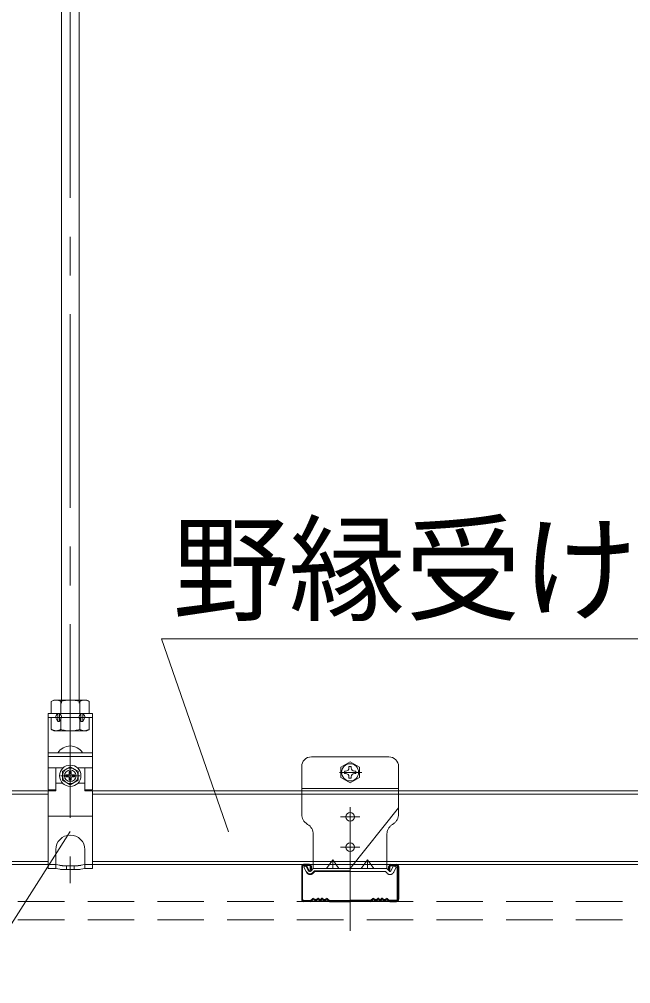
# Model space of a CAD drawing. Units: millimetres, scale not verified. Extents: x -7779 to 7778, y -5419 to 5375.
# Drawn here: x -4310.9 to -3995.3, y -1277 to -779.1 of the extents above; entities that cross this region are included whole.
import ezdxf
from ezdxf.enums import TextEntityAlignment as Align

# ---------------------------------------------------------------- set-up
doc = ezdxf.new("R2010")
doc.units = ezdxf.units.MM
doc.header["$LTSCALE"] = 20
doc.linetypes.add('CHAIN1', pattern=[8, 5, -1, 1, -1])
doc.linetypes.add('DASHED1', pattern=[1.8, 1.2, -0.6])
for name, color, linetype, lineweight in [('2-0_中心線', 4, 'CHAIN1', 9), ('2-1_吊りボルト・ハンガー', 7, 'Continuous', 18), ('2-6_文字', 3, 'Continuous', 18), ('2-B_ビス', 4, 'Continuous', 9)]:
    doc.layers.add(name, color=color, linetype=linetype, lineweight=lineweight)
doc.styles.add('ＭＳ ゴシック', font='')
doc.styles.get('ＭＳ ゴシック').set_extended_font_data('MS Gothic')

msp = doc.modelspace()

# ---------------------------------------------------------------- linework, layer by layer
at = {"layer": '2-0_中心線'}
msp.add_line((-4289.58, -1169.66), (-4279.58, -1169.66), dxfattribs=at)
at = {"layer": '2-1_吊りボルト・ハンガー'}
for p, q in [((-4296.08, -1137.54), (-4296.08, -1176.98)), ((-4289.68, -1137.94), (-4290.08, -1137.54)), ((-4290.08, -1137.54), (-4290.08, -1141.54)), ((-4279.47, -1137.94), (-4279.08, -1137.54)), ((-4279.08, -1137.54), (-4279.08, -1141.54)), ((-4277.68, -1137.94), (-4278.08, -1137.54)), ((-4278.08, -1137.54), (-4278.08, -1141.54)), ((-4291.77, -1140.38), (-4291.08, -1141.54)), ((-4291.08, -1141.54), (-4290.08, -1141.54)), ((-4289.38, -1140.38), (-4290.08, -1141.54)), ((-4279.77, -1140.38), (-4279.08, -1141.54)), ((-4279.08, -1141.54), (-4278.08, -1141.54)), ((-4277.38, -1140.38), (-4278.08, -1141.54)), ((-4296.08, -1157.76), (-4273.08, -1157.76)), ((-4296.08, -1159.71), (-4273.08, -1159.71)), ((-4273.08, -1158.66), (-4273.08, -1160.07)), ((-4288.15, -1165.48), (-4296.08, -1165.48)), ((-4296.08, -1166.76), (-4296.08, -1176.98)), ((-4296.08, -1168.17), (-4296.08, -1176.98)), ((-4292.08, -1173.16), (-4292.08, -1165.48)), ((-4273.08, -1165.48), (-4281, -1165.48)), ((-4277.08, -1173.16), (-4277.08, -1165.48)), ((-4292.08, -1173.16), (-4292.08, -1177.48)), ((-4288.53, -1173.48), (-4292.08, -1173.48)), ((-4277.08, -1173.48), (-4280.62, -1173.48)), ((-4277.08, -1173.16), (-4277.08, -1173.8)), ((-4277.08, -1173.8), (-4277.08, -1177.48)), ((-4296.08, -1176.98), (-4292.08, -1176.98)), ((-4296.08, -1177.48), (-4296.08, -1217.47)), ((-4296.08, -1177.48), (-4296.08, -1217.47)), ((-4296.08, -1177.48), (-4292.08, -1177.48)), ((-4296.08, -1177.48), (-4296.08, -1217.48)), ((-4292.08, -1177.48), (-4292.08, -1176.98)), ((-4277.08, -1176.98), (-4273.08, -1176.98)), ((-4277.08, -1177.48), (-4273.08, -1177.48)), ((-4273.08, -1177.48), (-4273.08, -1217.47)), ((-4296.08, -1190.48), (-4273.08, -1190.48)), ((-4292.08, -1207.77), (-4292.08, -1217.48)), ((-4277.08, -1207.77), (-4277.08, -1217.48)), ((-4296.08, -1217.47), (-4292.08, -1217.47)), ((-4290.05, -1217.87), (-4292.08, -1217.47)), ((-4281.07, -1218.07), (-4288.09, -1218.07)), ((-4279.11, -1217.87), (-4277.08, -1217.47)), ((-4277.08, -1217.47), (-4273.08, -1217.47))]:
    msp.add_line(p, q, dxfattribs=at)
at = {"layer": '2-1_吊りボルト・ハンガー', "linetype": 'DASHED1'}
for p, q in [((-4296.08, -1139.48), (-4273.08, -1139.48)), ((-4296.08, -1215.47), (-4292.08, -1215.47)), ((-4290.03, -1215.88), (-4292.08, -1215.47)), ((-4281.06, -1216.07), (-4288.07, -1216.07)), ((-4286.58, -1216.07), (-4286.58, -1218.07)), ((-4282.58, -1216.07), (-4282.58, -1218.07)), ((-4279.08, -1215.88), (-4277.06, -1215.47)), ((-4277.06, -1215.47), (-4273.08, -1215.47))]:
    msp.add_line(p, q, dxfattribs=at)
at = {"layer": '2-1_吊りボルト・ハンガー'}
for points in [[(-4296.08, -1137.54), (-4273.08, -1137.54), (-4273.08, -1176.98)], [(-4291.47, -1137.94), (-4291.08, -1137.54), (-4291.08, -1141.54)]]:
    msp.add_lwpolyline(points, dxfattribs=at)
for centre, radius, start, end in [((-4290.06, -1139.35), 2, 135, 210.9638), ((-4291.1, -1139.35), 2, 329.0362, 45), ((-4278.06, -1139.35), 2, 135, 210.9638), ((-4279.1, -1139.35), 2, 329.0362, 45), ((-4284.58, -1161.76), 7.5, 32.1917, 147.8083), ((-4284.58, -1207.77), 7.5, 0, 180), ((-4288.09, -1208.07), 10, 258.6901, 270), ((-4281.07, -1208.07), 10, 270, 281.3099)]:
    msp.add_arc(centre, radius, start, end, dxfattribs=at)
at = {"layer": '2-1_吊りボルト・ハンガー', "linetype": 'DASHED1'}
for centre, start, end in [((-4288.07, -1206.07), 258.6741, 270), ((-4281.06, -1206.07), 270, 281.3913)]:
    msp.add_arc(centre, 10, start, end, dxfattribs=at)
at = {"layer": '2-6_文字', "color": 4, "linetype": 'CHAIN1', "lineweight": 9}
for p, q in [((-4284.58, -291.34), (-4284.58, -1225.15)), ((-4284.58, -291.34), (-4284.58, -1225.15)), ((-4145.61, -1167.87), (-4134.15, -1167.87)), ((-4140.16, -1185.83), (-4140.16, -1249.74)), ((-4145.15, -1190.87), (-4135.15, -1190.87)), ((-4145.15, -1206.47), (-4135.15, -1206.47))]:
    msp.add_line(p, q, dxfattribs=at)
at = {"layer": '2-6_文字'}
for p, q in [((-4289.08, -306.44), (-4289.08, -1132.14)), ((-4280.08, -306.44), (-4280.08, -1132.14)), ((-4296.08, -1177.47), (-4563.59, -1177.47)), ((-4296.08, -1179.07), (-4563.59, -1179.07)), ((-4273.08, -1177.47), (-3674.95, -1177.47)), ((-4273.08, -1179.07), (-3856.6, -1179.07)), ((-4296.08, -1213.87), (-4563.59, -1213.87)), ((-4273.08, -1213.87), (-3856.6, -1213.87)), ((-4296.08, -1215.47), (-4563.59, -1215.47)), ((-4273.08, -1215.47), (-3396.08, -1215.47))]:
    msp.add_line(p, q, dxfattribs=at)
at = {"layer": '2-6_文字', "color": 7}
for p, q in [((-4237.43, -1098.91), (-3787.43, -1098.91)), ((-4202.93, -1198.59), (-4237.43, -1098.91)), ((-4160.16, -1159.87), (-4140.16, -1159.87)), ((-4120.16, -1159.87), (-4140.16, -1159.87)), ((-4165.16, -1164.87), (-4165.16, -1189.47)), ((-4115.16, -1164.87), (-4115.16, -1186.27)), ((-4165.16, -1176.27), (-4140.16, -1176.27)), ((-4115.16, -1176.27), (-4140.16, -1176.27)), ((-4115.16, -1186.27), (-4140.15, -1217.47)), ((-4162.24, -1194.62), (-4162.07, -1194.72)), ((-4284.58, -1198.34), (-4430.7, -1427.52)), ((-4159.16, -1199.87), (-4159.16, -1217.47)), ((-4152.4, -1217.47), (-4149.15, -1212.99)), ((-4149.15, -1212.99), (-4149.15, -1217.47)), ((-4149.15, -1212.99), (-4145.9, -1217.47)), ((-4162.98, -1216.08), (-4164.05, -1216.61)), ((-4162.83, -1219.06), (-4164.05, -1216.61)), ((-4161.76, -1218.53), (-4162.98, -1216.08)), ((-4140.15, -1218.67), (-4140.15, -1217.47))]:
    msp.add_line(p, q, dxfattribs=at)
at = {"layer": '2-6_文字', "color": 4, "lineweight": 9}
for p, q in [((-4140.15, -1162.37), (-4144.92, -1165.12)), ((-4140.75, -1164.93), (-4140.75, -1165.49)), ((-4140.15, -1162.37), (-4135.39, -1165.12)), ((-4139.55, -1164.93), (-4139.55, -1165.49)), ((-4139.55, -1164.93), (-4139.55, -1165.74)), ((-4144.92, -1165.12), (-4144.92, -1170.62)), ((-4143.09, -1167.27), (-4142.51, -1167.27)), ((-4143.09, -1168.47), (-4142.51, -1168.47)), ((-4139.55, -1170.81), (-4139.55, -1169.99)), ((-4137.22, -1167.27), (-4137.8, -1167.27)), ((-4137.22, -1168.47), (-4137.8, -1168.47)), ((-4135.39, -1165.12), (-4135.39, -1170.62)), ((-4140.15, -1173.37), (-4144.92, -1170.62)), ((-4140.75, -1170.81), (-4140.75, -1170.25)), ((-4140.15, -1173.37), (-4135.39, -1170.62)), ((-4139.55, -1170.81), (-4139.55, -1170.25))]:
    msp.add_line(p, q, dxfattribs=at)
at = {"layer": '2-6_文字', "color": 7, "linetype": 'DASHED1'}
for p, q in [((-4165.16, -1177.47), (-4140.16, -1177.47)), ((-4115.16, -1177.47), (-4140.16, -1177.47)), ((-4115.16, -1186.27), (-4115.16, -1189.47)), ((-4118.07, -1194.62), (-4118.24, -1194.72)), ((-4121.16, -1199.87), (-4121.16, -1217.47)), ((-4131.15, -1213), (-4134.4, -1217.47)), ((-4131.15, -1213), (-4131.15, -1217.47)), ((-4131.15, -1213), (-4127.9, -1217.47)), ((-4162.65, -1219.46), (-4163.98, -1216.79)), ((-4160.4, -1218.86), (-4159.16, -1217.47)), ((-4159.21, -1219.93), (-4158.44, -1219.07)), ((-4159.16, -1217.47), (-4140.16, -1217.47)), ((-4158.44, -1219.07), (-4140.16, -1219.07)), ((-4121.15, -1217.47), (-4140.15, -1217.47)), ((-4121.87, -1219.07), (-4140.15, -1219.07)), ((-4121.1, -1219.93), (-4121.87, -1219.07)), ((-4119.91, -1218.86), (-4121.15, -1217.47)), ((-4117.66, -1219.46), (-4116.33, -1216.79))]:
    msp.add_line(p, q, dxfattribs=at)
at = {"layer": '2-6_文字', "color": 2, "lineweight": 25}
for p, q in [((-4165.16, -1216.47), (-4165.16, -1233.42)), ((-4164.66, -1233.45), (-4164.66, -1216.47)), ((-4161.16, -1215.47), (-4164.16, -1215.47)), ((-4161.16, -1215.97), (-4164.16, -1215.97)), ((-4160.66, -1218.47), (-4160.66, -1216.47)), ((-4160.66, -1218.47), (-4160.16, -1218.47)), ((-4160.16, -1218.47), (-4160.16, -1216.47)), ((-4120.15, -1218.47), (-4120.15, -1216.47)), ((-4119.65, -1218.47), (-4120.15, -1218.47)), ((-4119.65, -1218.47), (-4119.65, -1216.47)), ((-4119.15, -1215.47), (-4116.15, -1215.47)), ((-4119.15, -1215.97), (-4116.15, -1215.97)), ((-4115.65, -1233.45), (-4115.65, -1216.47)), ((-4115.15, -1216.47), (-4115.15, -1233.42)), ((-4164.16, -1233.97), (-4160.57, -1233.97)), ((-4164.16, -1233.97), (-4160.57, -1233.97)), ((-4160.57, -1234.47), (-4164.16, -1234.47)), ((-4160.57, -1234.47), (-4164.16, -1234.47)), ((-4160.22, -1233.82), (-4159.51, -1233.12)), ((-4159.51, -1233.12), (-4160.22, -1233.82)), ((-4159.16, -1233.47), (-4159.86, -1234.18)), ((-4159.16, -1233.47), (-4159.86, -1234.18)), ((-4152.16, -1233.47), (-4151.45, -1234.18)), ((-4151.8, -1233.12), (-4151.1, -1233.82)), ((-4150.74, -1233.97), (-4140.15, -1233.97)), ((-4150.74, -1234.47), (-4140.15, -1234.47)), ((-4129.57, -1233.97), (-4140.15, -1233.97)), ((-4129.57, -1234.47), (-4140.15, -1234.47)), ((-4128.51, -1233.12), (-4129.21, -1233.82)), ((-4128.15, -1233.47), (-4128.86, -1234.18)), ((-4121.15, -1233.47), (-4120.45, -1234.18)), ((-4121.15, -1233.47), (-4120.45, -1234.18)), ((-4120.09, -1233.82), (-4120.8, -1233.12)), ((-4120.8, -1233.12), (-4120.09, -1233.82)), ((-4116.15, -1233.97), (-4119.74, -1233.97)), ((-4116.15, -1233.97), (-4119.74, -1233.97)), ((-4119.74, -1234.47), (-4116.15, -1234.47)), ((-4119.74, -1234.47), (-4116.15, -1234.47))]:
    msp.add_line(p, q, dxfattribs=at)
at = {"layer": '2-6_文字', "color": 4, "linetype": 'DASHED1', "lineweight": 9}
for p, q in [((-4563.59, -1234.47), (-2224, -1234.47)), ((-4563.59, -1243.97), (-2224, -1243.97))]:
    msp.add_line(p, q, dxfattribs=at)
at = {"layer": '2-6_文字', "color": 7, "linetype": 'DASHED1'}
for points in [[(-4161.22, -1218.75), (-4162.55, -1216.08), (-4163.98, -1216.79)], [(-4119.09, -1218.75), (-4117.76, -1216.08), (-4116.33, -1216.79)]]:
    msp.add_lwpolyline(points, dxfattribs=at)
at = {"layer": '2-6_文字', "color": 7}
for points in [[(-4160.28, -1218.73), (-4159.16, -1217.47), (-4140.15, -1217.47)], [(-4159.39, -1219.53), (-4158.62, -1218.67), (-4140.15, -1218.67)]]:
    msp.add_lwpolyline(points, dxfattribs=at)
at = {"layer": '2-6_文字', "color": 4, "lineweight": 9}
msp.add_circle((-4140.15, -1167.87), 4.4, dxfattribs=at)
at = {"layer": '2-6_文字', "color": 7}
for centre in [(-4140.15, -1190.87), (-4140.15, -1206.47)]:
    msp.add_circle(centre, 2.25, dxfattribs=at)
for centre, radius, start, end in [((-4160.16, -1164.87), 5, 90, 180), ((-4120.16, -1164.87), 5, 0, 90), ((-4159.16, -1189.47), 6, 180, 239.0369), ((-4165.16, -1199.87), 6, 0, 59.0369), ((-4160.95, -1218.13), 2.1, 206.5, 318.1581), ((-4160.95, -1218.13), 0.9, 206.5, 318.1581)]:
    msp.add_arc(centre, radius, start, end, dxfattribs=at)
at = {"layer": '2-6_文字', "color": 4, "lineweight": 9}
for centre, radius, start, end in [((-4140.15, -1167.87), 3, 78.463, 101.537), ((-4140.15, -1167.87), 3, 168.463, 191.5133), ((-4142.35, -1165.67), 1.6, 264.363, 6.6734), ((-4142.35, -1170.07), 1.6, 353.3265, 95.637), ((-4137.96, -1165.67), 1.6, 173.3265, 275.637), ((-4137.96, -1170.07), 1.6, 84.363, 186.6735), ((-4140.15, -1167.87), 3, 348.4867, 11.537), ((-4140.15, -1167.87), 3, 258.463, 281.537)]:
    msp.add_arc(centre, radius, start, end, dxfattribs=at)
at = {"layer": '2-6_文字', "color": 7, "linetype": 'DASHED1'}
for centre, radius, start, end in [((-4121.16, -1189.47), 6, 300.9631, 0), ((-4115.16, -1199.87), 6, 120.9631, 180), ((-4160.77, -1218.53), 2.1, 206.5, 269.3494), ((-4160.77, -1218.53), 0.5, 206.5, 318.1581), ((-4119.54, -1218.53), 2.1, 221.8419, 333.5), ((-4119.54, -1218.53), 0.5, 221.8419, 333.5), ((-4160.77, -1218.53), 2.1, 269.3494, 318.1581)]:
    msp.add_arc(centre, radius, start, end, dxfattribs=at)
at = {"layer": '2-6_文字', "color": 2, "lineweight": 25}
for centre, radius, start, end in [((-4164.16, -1216.47), 1, 90.003, 180.003), ((-4164.16, -1216.47), 0.5, 90.003, 180.003), ((-4161.16, -1216.47), 1, 0.003, 90.003), ((-4161.16, -1216.47), 0.5, 0.003, 90.003), ((-4119.15, -1216.47), 1, 89.997, 179.997), ((-4119.15, -1216.47), 0.5, 89.997, 179.997), ((-4116.15, -1216.47), 1, 359.997, 89.997), ((-4116.15, -1216.47), 0.5, 359.997, 89.997), ((-4164.16, -1233.47), 1, 177.476, 270), ((-4164.16, -1233.47), 1, 177.476, 270), ((-4164.16, -1233.47), 0.5, 177.476, 270), ((-4164.16, -1233.47), 0.5, 177.476, 270), ((-4160.57, -1233.47), 0.5, 270, 315), ((-4160.57, -1233.47), 0.5, 270, 315), ((-4160.57, -1233.47), 1, 270, 315), ((-4160.57, -1233.47), 1, 270, 315), ((-4159.16, -1233.47), 0.5, 46.3972, 135), ((-4157.91, -1232.16), 1.81, 226.3972, 313.6028), ((-4157.91, -1232.16), 1.31, 226.3972, 313.6028), ((-4156.66, -1233.47), 0.5, 36.8699, 133.6028), ((-4155.66, -1232.72), 1.25, 216.8699, 323.1301), ((-4155.66, -1232.72), 0.75, 216.8699, 323.1301), ((-4154.66, -1233.47), 0.5, 36.8699, 143.1301), ((-4154.66, -1233.47), 0.5, 46.3972, 143.1301), ((-4153.41, -1232.16), 1.81, 226.3972, 313.6028), ((-4153.41, -1232.16), 1.31, 226.3972, 313.6028), ((-4152.16, -1233.47), 0.5, 45, 133.6028), ((-4150.74, -1233.47), 1, 225, 270), ((-4150.74, -1233.47), 0.5, 225, 270), ((-4129.57, -1233.47), 0.5, 270, 315), ((-4129.57, -1233.47), 1, 270, 315), ((-4128.15, -1233.47), 0.5, 46.3972, 135), ((-4126.9, -1232.16), 1.81, 226.3972, 313.6028), ((-4126.9, -1232.16), 1.31, 226.3972, 313.6028), ((-4125.65, -1233.47), 0.5, 36.8699, 143.1301), ((-4125.65, -1233.47), 0.5, 36.8699, 133.6028), ((-4124.65, -1232.72), 1.25, 216.8699, 323.1301), ((-4124.65, -1232.72), 0.75, 216.8699, 323.1301), ((-4123.65, -1233.47), 0.5, 46.3972, 143.1301), ((-4122.4, -1232.16), 1.81, 226.3972, 313.6028), ((-4122.4, -1232.16), 1.31, 226.3972, 313.6028), ((-4121.15, -1233.47), 0.5, 45, 133.6028), ((-4119.74, -1233.47), 1, 225, 270), ((-4119.74, -1233.47), 1, 225, 270), ((-4119.74, -1233.47), 0.5, 225, 270), ((-4119.74, -1233.47), 0.5, 225, 270), ((-4116.15, -1233.47), 1, 270, 2.524), ((-4116.15, -1233.47), 1, 270, 2.524), ((-4116.15, -1233.47), 0.5, 270, 2.524), ((-4116.15, -1233.47), 0.5, 270, 2.524)]:
    msp.add_arc(centre, radius, start, end, dxfattribs=at)
at = {"layer": '2-B_ビス', "color": 7, "lineweight": 18}
for p, q in [((-4293.06, -1130.54), (-4294.38, -1131.3)), ((-4294.38, -1137.54), (-4294.38, -1131.3)), ((-4293.06, -1130.54), (-4276.09, -1130.54)), ((-4289.48, -1137.54), (-4289.48, -1131.3)), ((-4279.68, -1137.54), (-4279.68, -1131.3)), ((-4276.09, -1130.54), (-4274.78, -1131.3)), ((-4274.78, -1137.54), (-4274.78, -1131.3))]:
    msp.add_line(p, q, dxfattribs=at)
at = {"layer": '2-B_ビス', "color": 7, "linetype": 'DASHED1', "lineweight": 18}
for p, q in [((-4294.38, -1139.48), (-4294.38, -1145.72)), ((-4289.48, -1139.48), (-4289.48, -1145.72)), ((-4279.68, -1139.48), (-4279.68, -1145.72)), ((-4274.78, -1139.48), (-4274.78, -1145.72)), ((-4293.06, -1146.48), (-4294.38, -1145.72)), ((-4276.09, -1146.48), (-4293.06, -1146.48)), ((-4276.09, -1146.48), (-4274.78, -1145.72))]:
    msp.add_line(p, q, dxfattribs=at)
at = {"layer": '2-B_ビス'}
for p, q in [((-4280.58, -1167.35), (-4284.58, -1165.04)), ((-4285.58, -1169.16), (-4286.83, -1169.16)), ((-4286.83, -1169.16), (-4286.83, -1170.16)), ((-4285.08, -1168.66), (-4285.08, -1167.41)), ((-4285.08, -1167.41), (-4284.08, -1167.41)), ((-4284.08, -1168.66), (-4284.08, -1167.41)), ((-4283.58, -1169.16), (-4282.33, -1169.16)), ((-4282.33, -1169.16), (-4282.33, -1170.16)), ((-4280.58, -1171.97), (-4280.58, -1167.35)), ((-4288.58, -1171.97), (-4284.58, -1174.28)), ((-4285.58, -1170.16), (-4286.83, -1170.16)), ((-4285.08, -1170.66), (-4285.08, -1171.91)), ((-4285.08, -1171.91), (-4284.08, -1171.91)), ((-4284.58, -1174.28), (-4280.58, -1171.97)), ((-4284.08, -1170.66), (-4284.08, -1171.91)), ((-4283.58, -1170.16), (-4282.33, -1170.16))]:
    msp.add_line(p, q, dxfattribs=at)
msp.add_lwpolyline([(-4284.58, -1165.04), (-4288.58, -1167.35), (-4288.58, -1171.97)], dxfattribs=at)
for radius in [5.5, 4, 3]:
    msp.add_circle((-4284.58, -1169.66), radius, dxfattribs=at)
at = {"layer": '2-B_ビス', "color": 7, "lineweight": 18}
for centre, radius, start, end in [((-4291.17, -1137.31), 6.81, 96.3429, 118.0413), ((-4292.09, -1135.42), 4.88, 57.5712, 88.0446), ((-4284.58, -1146.76), 16.22, 72.412, 107.588), ((-4277.06, -1135.42), 4.88, 91.9554, 122.4288), ((-4277.98, -1137.31), 6.81, 61.9587, 83.6571)]:
    msp.add_arc(centre, radius, start, end, dxfattribs=at)
at = {"layer": '2-B_ビス', "color": 7, "linetype": 'DASHED1', "lineweight": 18}
for centre, radius, start, end in [((-4291.17, -1139.71), 6.81, 241.9587, 263.6571), ((-4292.09, -1141.6), 4.88, 271.9554, 302.4288), ((-4284.58, -1130.26), 16.22, 252.412, 287.588), ((-4277.06, -1141.6), 4.88, 237.5712, 268.0446), ((-4277.98, -1139.71), 6.81, 276.3429, 298.0413)]:
    msp.add_arc(centre, radius, start, end, dxfattribs=at)
at = {"layer": '2-B_ビス'}
for centre, start, end in [((-4285.58, -1168.66), 270, 0), ((-4283.58, -1168.66), 180, 270), ((-4285.58, -1170.66), 0, 90), ((-4283.58, -1170.66), 90, 180)]:
    msp.add_arc(centre, 0.5, start, end, dxfattribs=at)

# ---------------------------------------------------------------- texts
at = {"layer": '2-6_文字', "color": 7, "style": 'ＭＳ ゴシック'}
msp.add_text('野縁受け', height=43.99, dxfattribs=at).set_placement((-4231.8, -1098.16), align=Align.BOTTOM_LEFT)

doc.saveas('drawing.dxf')
